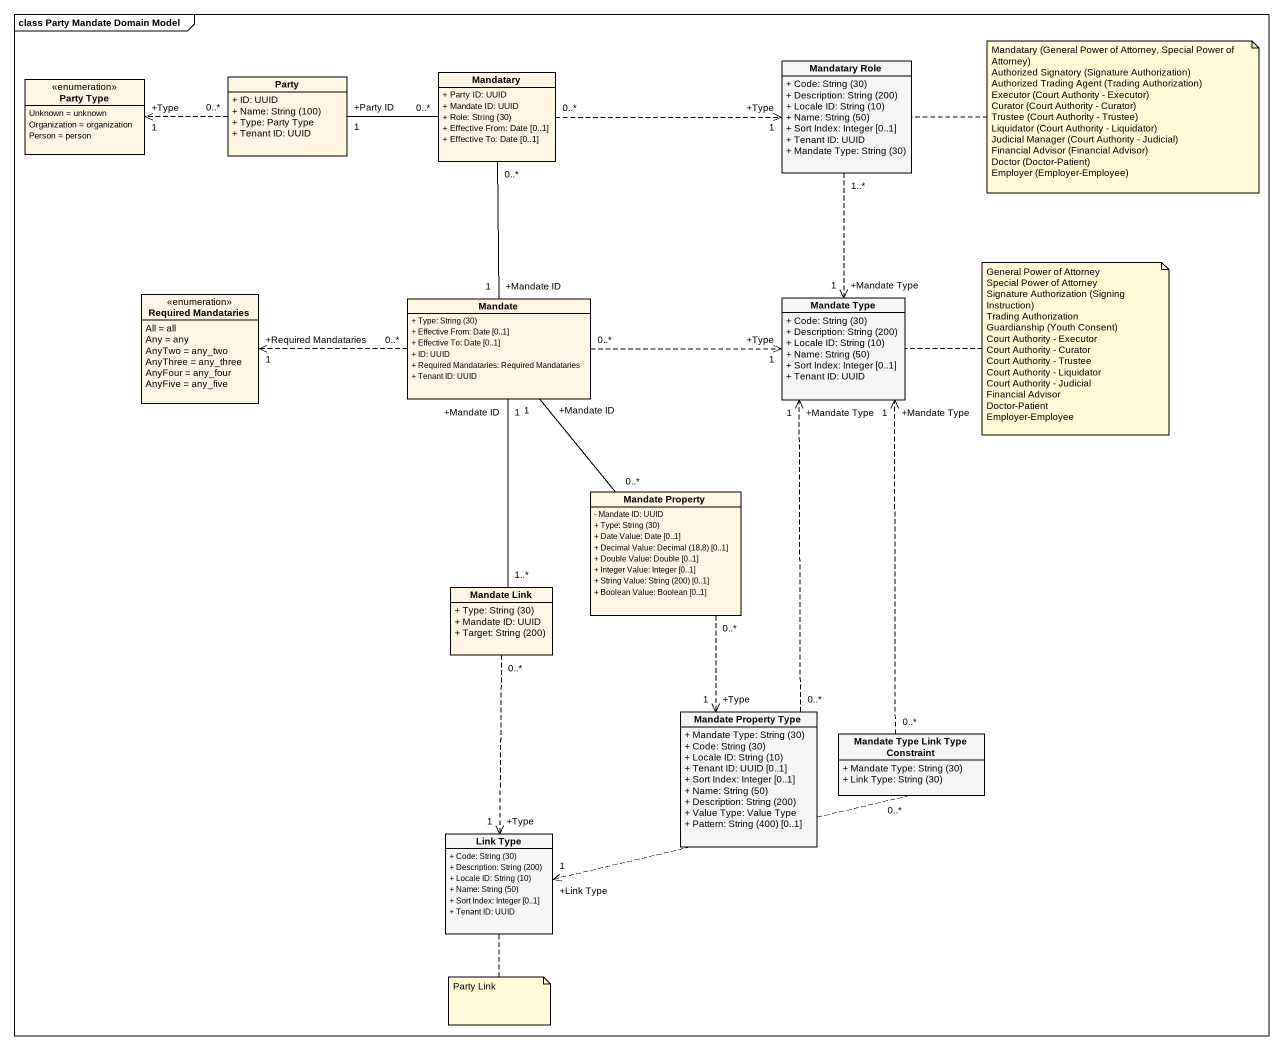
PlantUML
@startuml
mainframe class Party Mandate Domain Model
hide circle
hide empty members
skinparam classAttributeIconSize 0
enum "Party Type" as Party_Type {
  Unknown = unknown
  Organization = organization
  Person = person
}
class Party {
  + ID: UUID
  {field} + Name: String (100)
  + Type: Party Type
  + Tenant ID: UUID
}
class Mandatary {
  + Party ID: UUID
  + Mandate ID: UUID
  {field} + Role: String (30)
  + Effective From: Date [0..1]
  + Effective To: Date [0..1]
}
class "Mandatary Role" as Mandatary_Role #F5F5F5 {
  {field} + Code: String (30)
  {field} + Description: String (200)
  {field} + Locale ID: String (10)
  {field} + Name: String (50)
  + Sort Index: Integer [0..1]
  + Tenant ID: UUID
  {field} + Mandate Type: String (30)
}
enum "Required Mandataries" as Required_Mandataries {
  All = all
  Any = any
  AnyTwo = any_two
  AnyThree = any_three
  AnyFour = any_four
  AnyFive = any_five
}
class Mandate {
  {field} + Type: String (30)
  + Effective From: Date [0..1]
  + Effective To: Date [0..1]
  + ID: UUID
  + Required Mandataries: Required Mandataries
  + Tenant ID: UUID
}
class "Mandate Type" as Mandate_Type #F5F5F5 {
  {field} + Code: String (30)
  {field} + Description: String (200)
  {field} + Locale ID: String (10)
  {field} + Name: String (50)
  + Sort Index: Integer [0..1]
  + Tenant ID: UUID
}
class "Mandate Property" as Mandate_Property {
  - Mandate ID: UUID
  {field} + Type: String (30)
  + Date Value: Date [0..1]
  {field} + Decimal Value: Decimal (18,8) [0..1]
  + Double Value: Double [0..1]
  + Integer Value: Integer [0..1]
  {field} + String Value: String (200) [0..1]
  + Boolean Value: Boolean [0..1]
}
class "Mandate Link" as Mandate_Link {
  {field} + Type: String (30)
  + Mandate ID: UUID
  {field} + Target: String (200)
}
class "Mandate Property Type" as Mandate_Property_Type #F5F5F5 {
  {field} + Mandate Type: String (30)
  {field} + Code: String (30)
  {field} + Locale ID: String (10)
  + Tenant ID: UUID [0..1]
  + Sort Index: Integer [0..1]
  {field} + Name: String (50)
  {field} + Description: String (200)
  + Value Type: Value Type
  {field} + Pattern: String (400) [0..1]
}
class "Mandate Type Link Type Constraint" as Mandate_Type_Link_Type #F5F5F5 {
  {field} + Mandate Type: String (30)
  {field} + Link Type: String (30)
}
class "Link Type" as Link_Type #F5F5F5 {
  {field} + Code: String (30)
  {field} + Description: String (200)
  {field} + Locale ID: String (10)
  {field} + Name: String (50)
  + Sort Index: Integer [0..1]
  + Tenant ID: UUID
}
Party "0..*" .left.> "+Type\n1" Party_Type
Mandatary "0..*" -left- "+Party ID\n1" Party
Mandatary "0..*" .right.> "+Type\n1" Mandatary_Role
Mandatary "0..*" -- "+Mandate ID\n1" Mandate
Mandatary_Role "1..*" ..> "+Mandate Type\n1" Mandate_Type
Mandate "0..*" .left.> "+Required Mandataries\n1" Required_Mandataries
Mandate "0..*" .right.> "+Type\n1" Mandate_Type
Mandate "+Mandate ID\n1" -- "0..*" Mandate_Property
Mandate "+Mandate ID\n1" -- "1..*" Mandate_Link
Mandate_Property "0..*" ..> "+Type\n1" Mandate_Property_Type
Mandate_Link "0..*" ..> "+Type\n1" Link_Type
Mandate_Property_Type "0..*" .up.> "+Mandate Type\n1" Mandate_Type
Mandate_Type_Link_Type "0..*" .up.> "+Mandate Type\n1" Mandate_Type
Mandate_Type_Link_Type "0..*" .left.> "+Link Type\n1" Link_Type
note right of Mandatary_Role
  Mandatary (General Power of Attorney, Special Power of Attorney)
  Authorized Signatory (Signature Authorization)
  Authorized Trading Agent (Trading Authorization)
  Executor (Court Authority - Executor)
  Curator (Court Authority - Curator)
  Trustee (Court Authority - Trustee)
  Liquidator (Court Authority - Liquidator)
  Judicial Manager (Court Authority - Judicial)
  Financial Advisor (Financial Advisor)
  Doctor (Doctor-Patient)
  Employer (Employer-Employee)
end note
note right of Mandate_Type
  General Power of Attorney
  Special Power of Attorney
  Signature Authorization (Signing Instruction)
  Trading Authorization
  Guardianship (Youth Consent)
  Court Authority - Executor
  Court Authority - Curator
  Court Authority - Trustee
  Court Authority - Liquidator
  Court Authority - Judicial
  Financial Advisor
  Doctor-Patient
  Employer-Employee
end note
note bottom of Link_Type : Party Link
@enduml
